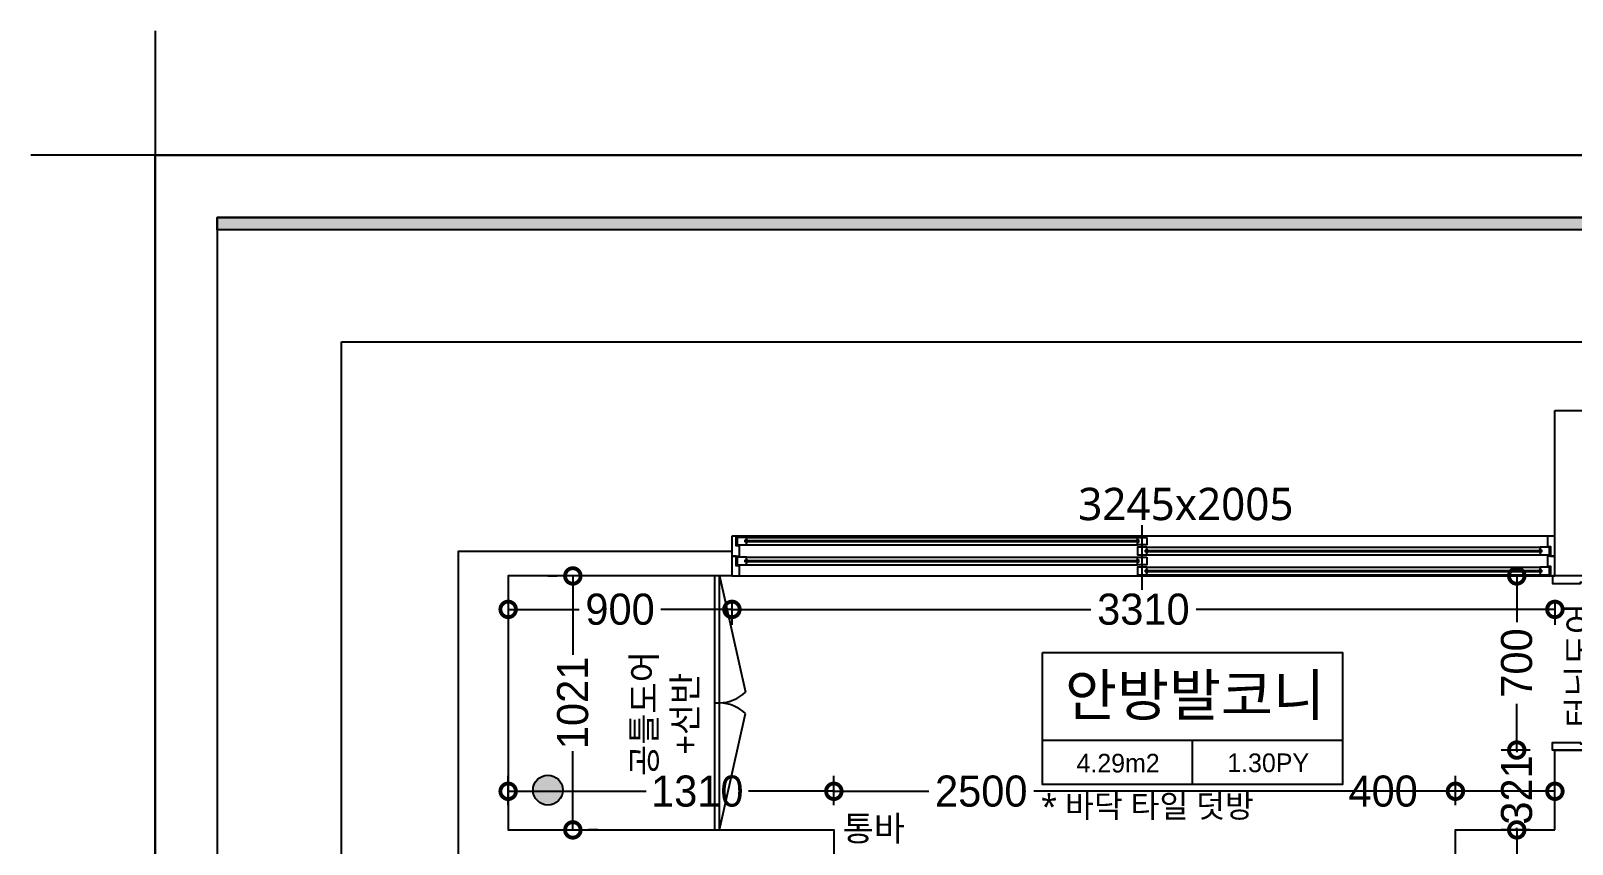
# Model space of a CAD drawing. Header units: millimetres. Extents: x 43335 to 261478, y -4312 to 41218.
# Drawn here: x 43335 to 49534, y 26975 to 30245 of the extents above; entities that cross this region are included whole.
import ezdxf
from ezdxf.enums import TextEntityAlignment as Align

# ---------------------------------------------------------------- set-up
doc = ezdxf.new("R2010")
doc.units = ezdxf.units.MM
doc.linetypes.add('CONT', pattern=[2, 1, 1])
for name, color, linetype in [('0-ELC TEXT', 7, 'Continuous'), ('03-TEXT', 3, 'Continuous'), ('DIM', 7, 'Continuous'), ('FORM(YOURNAME)-11', 1, 'Continuous'), ('P-门', 4, 'Continuous'), ('S-DIM', 7, 'Continuous'), ('문자선', 3, 'Continuous'), ('벽1', 2, 'Continuous'), ('인테리어_가구_제작', 6, 'Continuous'), ('인테리어_기타', 8, 'Continuous'), ('인테리어_해치_벽체', 8, 'Continuous'), ('평면_가구', 6, 'Continuous')]:
    doc.layers.add(name, color=color, linetype=linetype)
doc.styles.add('YOURNAME', font='HANDotum.ttf')
doc.styles.add('넥슨고딕', font='HANDotum.ttf')
doc.styles.add('돋움', font='malgun.ttf')
doc.styles.add('스타일1', font='HANDotum.ttf')
doc.styles.add('코레일둥고', font='HANDotum.ttf')
doc.dimstyles.new('50', dxfattribs={"dimscale": 50, "dimtxt": 2.5, "dimasz": 2.5, "dimexe": 1.25, "dimexo": 2, "dimtad": 0, "dimdec": 0, "dimtxsty": '스타일1', "dimblk": 'DOTSMALL', "dimcen": 2.5, "dimclrd": 1, "dimclre": 1, "dimclrt": 2, "dimadec": 0, "dimazin": 0, "dimtfac": 1, "dimtdec": 0, "dimtix": 1, "dimtmove": 0, "dimatfit": 3, "dimldrblk": 'DOTSMALL', "dimfxl": 1.25, "dimarcsym": 0})

# ---------------------------------------------------------------- blocks, each defined once
blk = doc.blocks.new('FORM-ELEVATION')
at = {"layer": 'FORM(YOURNAME)-11'}
h = blk.add_hatch(color=256, dxfattribs=at)
h.dxf.hatch_style = 1
h.paths.add_polyline_path([(-10309, 35708), (71691, 35708), (71691, 35508), (-10309, 35508)])
h.paths.add_polyline_path([(-10309, -21492), (71691, -21492), (71691, -21692), (-10309, -21692)])
at = {"layer": 'Defpoints', "color": 1}
blk.add_lwpolyline([(-11309, 38708), (-11309, 36708), (-13309, 36708)], dxfattribs=at)
at = {"layer": 'Defpoints', "color": 158}
for points in [[(-10309, -21692), (71691, -21692), (71691, 35708), (-10309, 35708)], [(-8309, 33708), (61071, 33708), (61071, -19692), (-8309, -19692)]]:
    blk.add_lwpolyline(points, close=True, dxfattribs=at)
at = {"layer": 'FORM(YOURNAME)-11', "color": 250}
blk.add_lwpolyline([(-11309, -22692), (72691, -22692), (72691, 36708), (-11309, 36708)], close=True, dxfattribs=at)
at = {"layer": 'FORM(YOURNAME)-11'}
blk.add_lwpolyline([(-10309, 35708), (71691, 35708), (71691, 35508), (-10309, 35508)], close=True, dxfattribs=at)
at = {"layer": 'FORM(YOURNAME)-11', "color": 3, "style": 'YOURNAME'}
for tag, height, p in [('1', 451, (71041, -1219)), ('2', 451, (71041, -1863)), ('3', 451, (71041, -3150)), ('4', 451, (71041, -5081)), ('5', 515, (71041, -7398)), ('6', 515, (71041, -9650)), ('7', 515, (71041, -11903)), ('8', 515, (71041, -14155)), ('9', 515, (71041, -16408)), ('10', 515, (66791, -18596)), ('11', 515, (71041, -18660)), ('12', 515, (66791, -20848)), ('13', 515, (71041, -20848))]:
    blk.add_attdef(tag, text='', height=height, dxfattribs=at).set_placement(p, align=Align.MIDDLE_RIGHT)
blk = doc.blocks.new('_DOTSMALL')
at = {"color": 0, "linetype": 'ByBlock', "const_width": 0.5}
blk.add_lwpolyline([(-0.0625, 0, 1), (0.0625, 0, 1)], format="xyb", close=True, dxfattribs=at)
blk = doc.blocks.new('*D43')
at = {"layer": 'Defpoints', "color": 0, "transparency": 16777216}
for p in [(45514.5, 28053.4), (45514.5, 28053.4), (45514.5, 27032.4)]:
    blk.add_point(p, dxfattribs=at)
at = {"layer": 'S-DIM', "color": 1, "lineweight": -2, "transparency": 16777216}
for p, q in [((45414.5, 28053.4), (45452, 28053.4)), ((45514.5, 28053.4), (45514.5, 27736.4)), ((45514.5, 27032.4), (45514.5, 27349.5)), ((45614.5, 27032.4), (45577, 27032.4))]:
    blk.add_line(p, q, dxfattribs=at)
at = {"layer": 'S-DIM', "color": 1, "lineweight": -2, "transparency": 16777216, "xscale": 125, "yscale": 125, "zscale": 125}
for p, rotation in [((45514.5, 28053.4), 90), ((45514.5, 27032.4), 270)]:
    blk.add_blockref('_DOTSMALL', p, dxfattribs=dict(at, rotation=rotation))
at = {"layer": 'S-DIM', "color": 2, "transparency": 16777216, "insert": (45514.5, 27542.9), "char_height": 125, "attachment_point": 5, "rotation": 90, "style": '스타일1'}
blk.add_mtext('1021', dxfattribs=at)
blk = doc.blocks.new('*D76')
at = {"layer": 'Defpoints', "color": 0, "transparency": 16777216}
for p in [(45254.5, 28053.4), (46154.5, 28053.4), (46154.5, 27919)]:
    blk.add_point(p, dxfattribs=at)
at = {"layer": 'S-DIM', "color": 1, "lineweight": -2, "transparency": 16777216}
for p, q in [((45254.5, 27953.4), (45254.5, 27856.5)), ((45254.5, 27919), (45540.2, 27919)), ((46154.5, 27919), (45868.7, 27919)), ((46154.5, 27953.4), (46154.5, 27856.5))]:
    blk.add_line(p, q, dxfattribs=at)
at = {"layer": 'S-DIM', "color": 1, "lineweight": -2, "transparency": 16777216, "xscale": 125, "yscale": 125, "zscale": 125, "rotation": 180}
blk.add_blockref('_DOTSMALL', (45254.5, 27919), dxfattribs=at)
at = {"layer": 'S-DIM', "color": 1, "lineweight": -2, "transparency": 16777216, "xscale": 125, "yscale": 125, "zscale": 125}
blk.add_blockref('_DOTSMALL', (46154.5, 27919), dxfattribs=at)
at = {"layer": 'S-DIM', "color": 2, "transparency": 16777216, "insert": (45704.5, 27919), "char_height": 125, "attachment_point": 5, "style": '스타일1'}
blk.add_mtext('900', dxfattribs=at)
blk = doc.blocks.new('*D77')
at = {"layer": 'Defpoints', "color": 0, "transparency": 16777216}
for p in [(46154.5, 28053.4), (49464.5, 28053.4), (49464.5, 27919)]:
    blk.add_point(p, dxfattribs=at)
at = {"layer": 'S-DIM', "color": 1, "lineweight": -2, "transparency": 16777216}
for p, q in [((46154.5, 27953.4), (46154.5, 27856.5)), ((46154.5, 27919), (47597.8, 27919)), ((49464.5, 27919), (48021.2, 27919)), ((49464.5, 27953.4), (49464.5, 27856.5))]:
    blk.add_line(p, q, dxfattribs=at)
at = {"layer": 'S-DIM', "color": 1, "lineweight": -2, "transparency": 16777216, "xscale": 125, "yscale": 125, "zscale": 125, "rotation": 180}
blk.add_blockref('_DOTSMALL', (46154.5, 27919), dxfattribs=at)
at = {"layer": 'S-DIM', "color": 1, "lineweight": -2, "transparency": 16777216, "xscale": 125, "yscale": 125, "zscale": 125}
blk.add_blockref('_DOTSMALL', (49464.5, 27919), dxfattribs=at)
at = {"layer": 'S-DIM', "color": 2, "transparency": 16777216, "insert": (47809.5, 27919), "char_height": 125, "attachment_point": 5, "style": '스타일1'}
blk.add_mtext('3310', dxfattribs=at)
blk = doc.blocks.new('*D78')
at = {"layer": 'Defpoints', "color": 0, "transparency": 16777216}
for p in [(49464.5, 28053.4), (49311.1, 27353.4), (49464.5, 27353.4)]:
    blk.add_point(p, dxfattribs=at)
at = {"layer": 'S-DIM', "color": 1, "lineweight": -2, "transparency": 16777216}
for p, q in [((49364.5, 28053.4), (49248.6, 28053.4)), ((49311.1, 28053.4), (49311.1, 27867.3)), ((49311.1, 27353.4), (49311.1, 27539.6)), ((49364.5, 27353.4), (49248.6, 27353.4))]:
    blk.add_line(p, q, dxfattribs=at)
at = {"layer": 'S-DIM', "color": 1, "lineweight": -2, "transparency": 16777216, "xscale": 125, "yscale": 125, "zscale": 125}
for p, rotation in [((49311.1, 28053.4), 90), ((49311.1, 27353.4), 270)]:
    blk.add_blockref('_DOTSMALL', p, dxfattribs=dict(at, rotation=rotation))
at = {"layer": 'S-DIM', "color": 2, "transparency": 16777216, "insert": (49311.1, 27703.4), "char_height": 125, "attachment_point": 5, "rotation": 90, "style": '스타일1'}
blk.add_mtext('700', dxfattribs=at)
blk = doc.blocks.new('*D79')
at = {"layer": 'Defpoints', "color": 0, "transparency": 16777216}
for p in [(49464.5, 27353.4), (49311.1, 27032.4), (49464.5, 27032.4)]:
    blk.add_point(p, dxfattribs=at)
at = {"layer": 'S-DIM', "color": 1, "lineweight": -2, "transparency": 16777216}
for p, q in [((49311.1, 27353.4), (49311.1, 27478.4)), ((49364.5, 27353.4), (49248.6, 27353.4)), ((49311.1, 27353.4), (49311.1, 27344.7)), ((49364.5, 27032.4), (49248.6, 27032.4)), ((49311.1, 27032.4), (49311.1, 27041.2)), ((49311.1, 27032.4), (49311.1, 26907.4))]:
    blk.add_line(p, q, dxfattribs=at)
at = {"layer": 'S-DIM', "color": 1, "lineweight": -2, "transparency": 16777216, "xscale": 125, "yscale": 125, "zscale": 125}
for p, rotation in [((49311.1, 27353.4), 270), ((49311.1, 27032.4), 90)]:
    blk.add_blockref('_DOTSMALL', p, dxfattribs=dict(at, rotation=rotation))
at = {"layer": 'S-DIM', "color": 2, "transparency": 16777216, "insert": (49311.1, 27192.9), "char_height": 125, "attachment_point": 5, "rotation": 90, "style": '스타일1'}
blk.add_mtext('321', dxfattribs=at)
blk = doc.blocks.new('*D80')
at = {"layer": 'Defpoints', "color": 0, "transparency": 16777216}
for p in [(49464.5, 27187.7), (49064.5, 27032.4), (49464.5, 27032.4)]:
    blk.add_point(p, dxfattribs=at)
at = {"layer": 'S-DIM', "color": 1, "lineweight": -2, "transparency": 16777216}
for p, q in [((49064.5, 27132.4), (49064.5, 27250.2)), ((49464.5, 27132.4), (49464.5, 27250.2)), ((49064.5, 27187.7), (48939.5, 27187.7)), ((49464.5, 27187.7), (49064.5, 27187.7))]:
    blk.add_line(p, q, dxfattribs=at)
at = {"layer": 'S-DIM', "color": 1, "lineweight": -2, "transparency": 16777216, "xscale": 125, "yscale": 125, "zscale": 125, "rotation": 180}
blk.add_blockref('_DOTSMALL', (49064.5, 27187.7), dxfattribs=at)
at = {"layer": 'S-DIM', "color": 1, "lineweight": -2, "transparency": 16777216, "xscale": 125, "yscale": 125, "zscale": 125}
blk.add_blockref('_DOTSMALL', (49464.5, 27187.7), dxfattribs=at)
at = {"layer": 'S-DIM', "color": 2, "transparency": 16777216, "insert": (48773.8, 27187.7), "char_height": 125, "attachment_point": 5, "style": '스타일1'}
blk.add_mtext('400', dxfattribs=at)
blk = doc.blocks.new('*D81')
at = {"layer": 'Defpoints', "color": 0, "transparency": 16777216}
for p in [(46564.5, 27187.7), (46564.5, 27032.4), (49064.5, 27032.4)]:
    blk.add_point(p, dxfattribs=at)
at = {"layer": 'S-DIM', "color": 1, "lineweight": -2, "transparency": 16777216}
for p, q in [((46564.5, 27132.4), (46564.5, 27250.2)), ((49064.5, 27132.4), (49064.5, 27250.2)), ((46564.5, 27187.7), (46946, 27187.7)), ((49064.5, 27187.7), (47368.6, 27187.7))]:
    blk.add_line(p, q, dxfattribs=at)
at = {"layer": 'S-DIM', "color": 1, "lineweight": -2, "transparency": 16777216, "xscale": 125, "yscale": 125, "zscale": 125, "rotation": 180}
blk.add_blockref('_DOTSMALL', (46564.5, 27187.7), dxfattribs=at)
at = {"layer": 'S-DIM', "color": 1, "lineweight": -2, "transparency": 16777216, "xscale": 125, "yscale": 125, "zscale": 125}
blk.add_blockref('_DOTSMALL', (49064.5, 27187.7), dxfattribs=at)
at = {"layer": 'S-DIM', "color": 2, "transparency": 16777216, "insert": (47157.3, 27187.7), "char_height": 125, "attachment_point": 5, "style": '스타일1'}
blk.add_mtext('2500', dxfattribs=at)
blk = doc.blocks.new('*D82')
at = {"layer": 'Defpoints', "color": 0, "transparency": 16777216}
for p in [(45254.5, 27187.7), (45254.5, 27032.4), (46564.5, 27032.4)]:
    blk.add_point(p, dxfattribs=at)
at = {"layer": 'S-DIM', "color": 1, "lineweight": -2, "transparency": 16777216}
for p, q in [((45254.5, 27132.4), (45254.5, 27250.2)), ((46564.5, 27132.4), (46564.5, 27250.2)), ((45254.5, 27187.7), (45809.2, 27187.7)), ((46564.5, 27187.7), (46221.2, 27187.7))]:
    blk.add_line(p, q, dxfattribs=at)
at = {"layer": 'S-DIM', "color": 1, "lineweight": -2, "transparency": 16777216, "xscale": 125, "yscale": 125, "zscale": 125, "rotation": 180}
blk.add_blockref('_DOTSMALL', (45254.5, 27187.7), dxfattribs=at)
at = {"layer": 'S-DIM', "color": 1, "lineweight": -2, "transparency": 16777216, "xscale": 125, "yscale": 125, "zscale": 125}
blk.add_blockref('_DOTSMALL', (46564.5, 27187.7), dxfattribs=at)
at = {"layer": 'S-DIM', "color": 2, "transparency": 16777216, "insert": (46015.2, 27187.7), "char_height": 125, "attachment_point": 5, "style": '스타일1'}
blk.add_mtext('1310', dxfattribs=at)
blk = doc.blocks.new('ahsuehd')
at = {"layer": 'P-门', "ltscale": 15}
for p, q in [((46210.1, -11757.9), (46210.1, -11761.9)), ((47789, -11757.9), (47789, -11761.9)), ((46210.1, -11837.9), (46210.1, -11841.9)), ((47789, -11837.9), (47789, -11841.9)), ((47820, -11797.9), (47820, -11801.9)), ((47823.5, -11794.1), (47826.2, -11795.5)), ((47826.2, -11795.5), (47826.7, -11796.5)), ((47826.7, -11796.5), (47827.3, -11797.9)), ((49408.9, -11801.9), (49408.9, -11797.9)), ((47820, -11877.9), (47820, -11881.9)), ((47823.5, -11874.1), (47826.2, -11875.5)), ((47823.5, -11885.7), (47826.2, -11884.3)), ((47826.2, -11875.5), (47826.7, -11876.5)), ((47826.2, -11884.3), (47826.7, -11883.3)), ((47826.7, -11876.5), (47827.3, -11877.9)), ((47826.7, -11883.3), (47827.3, -11881.9)), ((49408.9, -11881.9), (49408.9, -11877.9))]:
    blk.add_line(p, q, dxfattribs=at)
for points in [[(47804.5, -11955.2), (47804.5, -11695.2)], [(46154.5, -11740), (46154.5, -11820), (46184.5, -11820), (46184.5, -11781.1), (46184.5, -11779), (46171.9, -11779), (46171.9, -11740), (46154.5, -11740)], [(49434.5, -11740), (46171.9, -11740)], [(46210.1, -11757.9), (47789, -11757.9)], [(46210.1, -11761.9), (47789, -11761.9)], [(46213.6, -11744.9), (47785.5, -11744.9)], [(46213.6, -11754.1), (46216.3, -11755.5), (46216.8, -11756.5), (46217.4, -11757.9)], [(46213.6, -11765.7), (46216.3, -11764.3), (46216.8, -11763.3), (46217.4, -11761.9)], [(46213.6, -11774.9), (47785.5, -11774.9)], [(47785.5, -11754.1), (47782.7, -11755.5), (47782.2, -11756.5), (47781.7, -11757.9)], [(47785.5, -11765.7), (47782.7, -11764.3), (47782.2, -11763.3), (47781.7, -11761.9)], [(49464.5, -11820), (49464.5, -11740), (49434.5, -11740), (49434.5, -11778.9), (49434.5, -11781), (49447, -11781), (49447, -11820), (49464.5, -11820)], [(46154.5, -11820), (46154.5, -11900), (46184.5, -11900), (46184.5, -11861.1), (46184.5, -11859), (46171.9, -11859), (46171.9, -11820), (46154.5, -11820)], [(46210.1, -11837.9), (47789, -11837.9)], [(46213.6, -11824.9), (47785.5, -11824.9)], [(46213.6, -11834.1), (46216.3, -11835.5), (46216.8, -11836.5), (46217.4, -11837.9)], [(47785.5, -11834.1), (47782.7, -11835.5), (47782.2, -11836.5), (47781.7, -11837.9)], [(47820, -11797.9), (49408.9, -11797.9)], [(47820, -11801.9), (49408.9, -11801.9)], [(47823.5, -11784.9), (49405.4, -11784.9)], [(47823.5, -11805.7), (47826.2, -11804.3), (47826.7, -11803.3), (47827.3, -11801.9)], [(47823.5, -11814.9), (49405.4, -11814.9)], [(49405.4, -11794.1), (49402.7, -11795.5), (49402.1, -11796.5), (49401.6, -11797.9)], [(49405.4, -11805.7), (49402.7, -11804.3), (49402.1, -11803.3), (49401.6, -11801.9)], [(49464.5, -11900), (49464.5, -11820), (49434.5, -11820), (49434.5, -11858.9), (49434.5, -11861), (49447, -11861), (49447, -11900), (49464.5, -11900)], [(46184.5, -11900), (49447, -11900)], [(46210.1, -11841.9), (47789, -11841.9)], [(46213.6, -11845.7), (46216.3, -11844.3), (46216.8, -11843.3), (46217.4, -11841.9)], [(46213.6, -11854.9), (47785.5, -11854.9)], [(47785.5, -11845.7), (47782.7, -11844.3), (47782.2, -11843.3), (47781.7, -11841.9)], [(47820, -11877.9), (49408.9, -11877.9)], [(47820, -11881.9), (49408.9, -11881.9)], [(47823.5, -11864.9), (49405.4, -11864.9)], [(47823.5, -11894.9), (49405.4, -11894.9)], [(49405.4, -11874.1), (49402.7, -11875.5), (49402.1, -11876.5), (49401.6, -11877.9)], [(49405.4, -11885.7), (49402.7, -11884.3), (49402.1, -11883.3), (49401.6, -11881.9)]]:
    blk.add_lwpolyline(points, dxfattribs=at)
for points in [[(46175.6, -11744.9), (46175.6, -11774.9), (46213.6, -11774.9), (46213.6, -11764.9), (46208, -11763.1), (46208, -11756.7), (46213.6, -11754.9), (46213.6, -11744.9)], [(47823.5, -11744.9), (47823.5, -11774.9), (47785.5, -11774.9), (47785.5, -11764.9), (47791, -11763.1), (47791, -11756.7), (47785.5, -11754.9), (47785.5, -11744.9)], [(46175.6, -11824.9), (46175.6, -11854.9), (46213.6, -11854.9), (46213.6, -11844.9), (46208, -11843.1), (46208, -11836.7), (46213.6, -11834.9), (46213.6, -11824.9)], [(47823.5, -11804.9), (47817.9, -11803.1), (47817.9, -11796.7), (47823.5, -11794.9), (47823.5, -11784.9), (47785.5, -11784.9), (47785.5, -11814.9), (47823.5, -11814.9)], [(47823.5, -11824.9), (47823.5, -11854.9), (47785.5, -11854.9), (47785.5, -11844.9), (47791, -11843.1), (47791, -11836.7), (47785.5, -11834.9), (47785.5, -11824.9)], [(49443.4, -11814.9), (49443.4, -11784.9), (49405.4, -11784.9), (49405.4, -11794.9), (49410.9, -11796.7), (49410.9, -11803.1), (49405.4, -11804.9), (49405.4, -11814.9)], [(47823.5, -11884.9), (47817.9, -11883.1), (47817.9, -11876.7), (47823.5, -11874.9), (47823.5, -11864.9), (47785.5, -11864.9), (47785.5, -11894.9), (47823.5, -11894.9)], [(49443.4, -11894.9), (49443.4, -11864.9), (49405.4, -11864.9), (49405.4, -11874.9), (49410.9, -11876.7), (49410.9, -11883.1), (49405.4, -11884.9), (49405.4, -11894.9)], [(49674.5, -11930), (49674.5, -11900), (49454.5, -11900), (49454.5, -11930), (49567.5, -11930), (49567.5, -11925), (49631.5, -11925), (49631.5, -11930)], [(49674.5, -12570), (49674.5, -12600), (49454.5, -12600), (49454.5, -12570), (49567.5, -12570), (49567.5, -12575), (49631.5, -12575), (49631.5, -12570)]]:
    blk.add_lwpolyline(points, close=True, dxfattribs=at)
blk = doc.blocks.new('aheishx')
at = {"layer": '인테리어_해치_벽체'}
h = blk.add_hatch(dxfattribs=at)
h.set_pattern_fill('ANSI31', color=256, scale=10, angle=450)
h.paths.add_polyline_path([(52324.5, 41318.4), (52454.5, 41318.4), (52454.5, 41118.4), (52324.5, 41118.4)])
h.paths.add_polyline_path([(52764.5, 37528.3), (53864.5, 37528.3), (53864.5, 37328.5), (52764.5, 37328.5)])
edge = h.paths.add_edge_path()
edge.add_arc((53994.5, 43177.4), 500, 180, 270)
edge.add_line((53994.5, 42677.4), (54394.5, 42677.4))
edge.add_line((54394.5, 42677.4), (54394.5, 42777.4))
edge.add_line((54394.5, 42777.4), (53994.5, 42777.4))
edge.add_arc((53994.5, 43177.4), 400, 180, 270, ccw=False)
edge.add_line((53594.5, 43177.4), (53494.5, 43177.4))
edge = h.paths.add_edge_path()
edge.add_arc((53994.5, 43777.4), 500, 90, 180, ccw=False)
edge.add_line((53994.5, 44277.4), (54394.5, 44277.4))
edge.add_line((54394.5, 44277.4), (54394.5, 44177.4))
edge.add_line((54394.5, 44177.4), (53994.5, 44177.4))
edge.add_arc((53994.5, 43777.4), 400, 90, 180)
edge.add_line((53594.5, 43777.4), (53494.5, 43777.4))
h.paths.add_polyline_path([(54964.5, 41318.4), (55314.5, 41318.4), (55314.5, 41218.4), (54964.5, 41218.4)])
h.paths.add_polyline_path([(56264.5, 41318.4), (56754.5, 41318.4), (56754.5, 41218.4), (56264.5, 41218.4)])
h.paths.add_polyline_path([(54964.5, 39338.4), (55314.5, 39338.4), (55314.5, 39138.4), (54964.5, 39138.4)])
h.paths.add_polyline_path([(56264.5, 39338.4), (56399.5, 39338.4), (56399.5, 39138.4), (56264.5, 39138.4)])
h.paths.add_polyline_path([(58404.5, 39338.4), (58404.5, 40068.4), (58334.5, 40068.4), (58334.5, 39338.4)])
h.paths.add_polyline_path([(58334.5, 39338.4), (57629.5, 39338.4), (57629.5, 39468.4), (58334.5, 39468.4)])
h.paths.add_polyline_path([(59824.5, 48177.4), (60444.5, 48177.4), (60444.5, 48032.4), (59824.5, 48032.4)])
h.paths.add_polyline_path([(45604.5, 38658.4), (46204.5, 38658.4), (46204.5, 38588.4), (45604.5, 38588.4)])
h.paths.add_polyline_path([(45254.5, 38658.4), (45254.5, 39263.4), (45384.5, 39263.4), (45384.5, 38658.4)])
h.paths.add_polyline_path([(46709.5, 46807.4), (46709.5, 43768.4), (46609.5, 43768.4), (46609.5, 46807.4)])
blk = doc.blocks.new('aheishxsdfe')
at = {"layer": '벽1'}
blk.add_lwpolyline([(49464.5, 48718.4), (49664.5, 48718.4), (49664.5, 48053.4), (49464.5, 48053.4)], close=True, dxfattribs=at)
for points in [[(46154.5, 48153.4), (46154.5, 48053.4), (45254.5, 48053.4), (45254.5, 47032.4), (46564.5, 47032.4), (46564.5, 46807.4), (45254.5, 46807.4), (45254.5, 40158.4), (46054.5, 40158.4), (46054.5, 39958.4), (45254.5, 39958.4), (45254.5, 38658.4), (45604.5, 38658.4), (45604.5, 37528.4), (45929.5, 37528.4), (45929.5, 37328.4), (45404.5, 37328.4), (45404.5, 38458.4), (45054.5, 38458.4), (45054.5, 48153.4), (46154.5, 48153.4)], [(49464.5, 47032.4), (49464.5, 47353.4), (49664.5, 47353.4), (49664.5, 47053.8), (50114.5, 47053.8), (50114.5, 46808.8), (49664.5, 46808.8), (49664.5, 42668.4), (49464.5, 42668.4), (49464.5, 46807.4), (49064.5, 46807.4), (49064.5, 47032.4), (49464.5, 47032.4)]]:
    blk.add_lwpolyline(points, dxfattribs=at)

msp = doc.modelspace()

# ---------------------------------------------------------------- hatches: boundary and pattern name
at = {"layer": '인테리어_가구_제작', "linetype": 'CONT', "ltscale": 200}
h = msp.add_hatch(dxfattribs=at)
h.set_pattern_fill('ANGLE', color=8)
h.set_pattern_definition([(0, (0, 0), (0, 6.985), [5.08, -1.905]), (90, (0, 0), (-6.985, 4e-16), [5.08, -1.905])])
edge = h.paths.add_edge_path()
edge.add_arc((45414.4, 27192.4), 60, 0, 360)
edge = h.paths.add_edge_path()
edge.add_arc((55124.4, 17688.4), 60, 0, 360)
edge = h.paths.add_edge_path()
edge.add_arc((60284.5, 27192.4), 60, 0, 360)

# ---------------------------------------------------------------- linework, layer by layer
at = {"layer": 'DIM'}
msp.add_lwpolyline([(43834.5, 29745.2), (64834.5, 29745.2), (64834.5, 14895.2), (43834.5, 14895.2)], close=True, dxfattribs=at)
at = {"layer": '인테리어_가구_제작', "color": 8, "linetype": 'CONT', "ltscale": 200}
for p, q in [((46104.5, 28053.4), (46209.6, 27586.1)), ((46104.5, 27032.4), (46209.6, 27499.8))]:
    msp.add_line(p, q, dxfattribs=at)
msp.add_circle((45414.4, 27192.4), 60, dxfattribs=at)
for centre, start, end in [((46100.5, 27702.2), 271.43293, 313.1988), ((46100.5, 27383.7), 46.8012, 88.56707)]:
    msp.add_arc(centre, 159.3, start, end, dxfattribs=at)
at = {"layer": '인테리어_기타', "color": 152, "true_color": 0x2776bb}
msp.add_line((48006.8, 27214.5), (48006.8, 27391.3), dxfattribs=at)
msp.add_lwpolyline([(47403.2, 27745.1), (48610.4, 27745.1), (48610.4, 27391.3), (47403.2, 27391.3)], close=True, dxfattribs=at)
msp.add_lwpolyline([(48610.4, 27391.3), (48610.4, 27214.5), (47403.2, 27214.5), (47403.2, 27391.3)], dxfattribs=at)
at = {"layer": '평면_가구'}
for points in [[(46104.5, 27032.4), (46104.5, 28053.4), (46084.5, 28053.4), (46084.5, 27032.4), (46104.5, 27032.4)], [(46084.5, 27542.9), (46104.5, 27542.9)]]:
    msp.add_lwpolyline(points, dxfattribs=at)

# ---------------------------------------------------------------- block references
at = {"layer": 'DIM'}
for name, p in [('ahsuehd', (0, 39953.5)), ('aheishxsdfe', (0, -20000)), ('aheishx', (0, -20000))]:
    msp.add_blockref(name, p, dxfattribs=at)
at = {"layer": '인테리어_가구_제작', "color": 8, "linetype": 'CONT', "ltscale": 200, "xscale": 0.25, "yscale": 0.25, "zscale": 0.25}
msp.add_blockref('FORM-ELEVATION', (46661.7, 20568.1), dxfattribs=at)

# ---------------------------------------------------------------- texts
at = {"layer": '0-ELC TEXT', "style": '코레일둥고'}
for s, p in [('터닝도어', (49612.8, 27442.5)), ('공틀도어', (45850.8, 27249.3)), ('+선반', (46015.8, 27335.3))]:
    msp.add_text(s, height=100, rotation=90, dxfattribs=at).set_placement(p)
msp.add_text('통바', height=100, dxfattribs=at).set_placement((46599.6, 26988.3))
at = {"layer": '03-TEXT'}
for s, height, style, p in [('안방발코니', 166.67, '코레일둥고', (48016.8, 27491.6)), ('1.30PY', 75, '넥슨고딕', (48311.3, 27264.7)), ('4.29m2', 75, '넥슨고딕', (47707.7, 27263.3))]:
    msp.add_text(s, height=height, dxfattribs=dict(at, style=style)).set_placement(p, align=Align.CENTER)
at = {"layer": '문자선', "insert": (47396.9, 27174.8), "char_height": 92.49, "attachment_point": 1, "style": '돋움'}
msp.add_mtext_dynamic_manual_height_columns('* 바닥 타일 덧방', width=1664.413, gutter_width=137.5, heights=[235.5], dxfattribs=at)
at = {"layer": '인테리어_기타', "color": 152, "true_color": 0x2776bb, "insert": (48413.2, 28408), "char_height": 130.2, "attachment_point": 3, "style": '돋움'}
msp.add_mtext_dynamic_manual_height_columns('3245x2005', width=1361.317, gutter_width=276.6, heights=[390.6], dxfattribs=at)

# ---------------------------------------------------------------- dimensions: what is measured, and where the dimension line sits
at = {"layer": 'S-DIM'}
for base, p1, p2, picture, middle in [((45514.5, 28053.4), (45514.5, 27032.4), (45514.5, 28053.4), '*D43', (45514.5, 27542.9)), ((49311.1, 27353.4), (49464.5, 28053.4), (49464.5, 27353.4), '*D78', (49311.1, 27703.4)), ((49311.1, 27032.4), (49464.5, 27353.4), (49464.5, 27032.4), '*D79', (49311.1, 27192.9))]:
    dim = msp.add_linear_dim(base=base, p1=p1, p2=p2, angle=90, dimstyle='50', dxfattribs=at)
    dim.commit()
    dim.dimension.update_dxf_attribs({"geometry": picture, "text_midpoint": middle})
for base, p1, p2, picture, middle in [((46154.5, 27919), (45254.5, 28053.4), (46154.5, 28053.4), '*D76', (45704.5, 27919)), ((49464.5, 27919), (46154.5, 28053.4), (49464.5, 28053.4), '*D77', (47809.5, 27919))]:
    dim = msp.add_linear_dim(base=base, p1=p1, p2=p2, dimstyle='50', dxfattribs=at)
    dim.commit()
    dim.dimension.update_dxf_attribs({"geometry": picture, "text_midpoint": middle})
for base, p1, p2, picture, middle in [((45254.5, 27187.7), (46564.5, 27032.4), (45254.5, 27032.4), '*D82', (46015.2, 27187.7)), ((46564.5, 27187.7), (49064.5, 27032.4), (46564.5, 27032.4), '*D81', (47157.3, 27187.7)), ((49464.5, 27187.7), (49064.5, 27032.4), (49464.5, 27032.4), '*D80', (48773.8, 27187.7))]:
    dim = msp.add_linear_dim(base=base, p1=p1, p2=p2, dimstyle='50', dxfattribs=at)
    dim.commit()
    dim.dimension.update_dxf_attribs({"geometry": picture, "text_midpoint": middle, "dimtype": 160})

doc.saveas('drawing.dxf')
